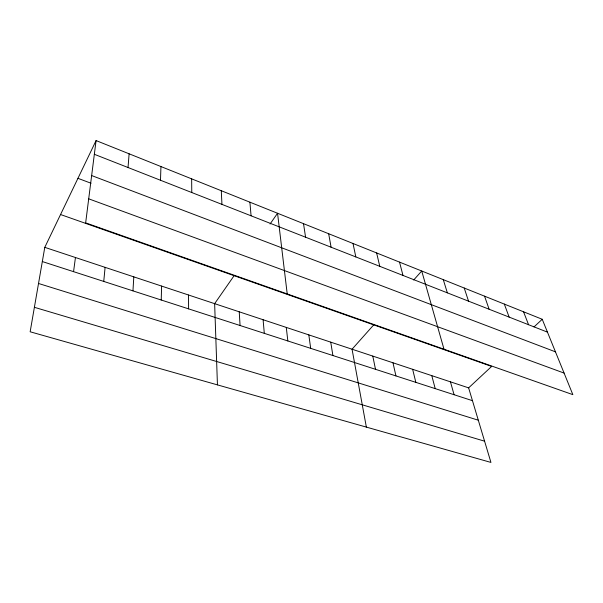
<?xml version="1.0" encoding="UTF-8"?>
<svg xmlns="http://www.w3.org/2000/svg" width="603" height="603" viewBox="0 0 603 603"><rect width="100%" height="100%" fill="white"/><g stroke="black" fill="none" stroke-linecap="round" stroke-linejoin="round"><path stroke-width="0.9" d="M161.227 300.015L161.604 286.078M160.496 180.259L160.941 166.556M132.954 290.872L133.813 276.86M128.04 167.521L129.11 153.803M103.746 281.428L105.103 267.348M96.081 140.574L85.656 222.861L572.85 394.648L542.233 319.273L96.081 140.574L44.788 247.351L30.15 331.778L490.94 462.426L468.629 387.865L44.788 247.351M73.558 271.659L75.45 257.511M234.115 275.684L214.638 303.663L217.442 384.88M270.069 224.014L277.553 213.258L287.216 293.932M373.732 324.874L352.054 349.22L366.36 427.105M413.696 280.018L421.723 271.003L444.004 349.22M468.629 387.865L491.649 366.42L60.549 214.532M534.039 326.909L542.233 319.273M34.394 307.311L484.586 441.185M38.524 283.478L478.307 420.208M42.323 261.559L472.466 400.671M88.701 198.824L564.091 373.076M77.945 178.322L91.008 183.229M91.648 175.556L555.469 351.843M94.339 154.293L547.464 332.14M523.54 311.781L528.567 324.723M504.327 304.085L509.128 317.095M484.556 296.171L489.131 309.249M464.22 288.023L468.546 301.168M443.288 279.641L447.351 292.847M450.449 381.835L454.074 394.724M431.786 375.654L435.208 388.618M399.518 262.109L402.992 275.443M412.64 369.3L415.836 382.355M376.619 252.936L379.777 266.33M392.983 362.787L395.937 375.918M353.011 243.484L355.823 256.923M372.79 356.094L375.503 369.307M328.658 233.73L331.1 247.222M330.738 342.15L332.901 355.536M303.52 223.66L305.57 237.198M308.819 334.884L310.688 348.353M286.282 327.414L287.835 340.959M263.096 319.726L264.302 333.353M249.906 202.186L251.067 215.806M239.225 311.811L240.077 325.514M221.286 190.721L221.949 204.379M191.648 178.857L191.777 192.538M188.535 295.003L188.596 308.864"/></g></svg>
